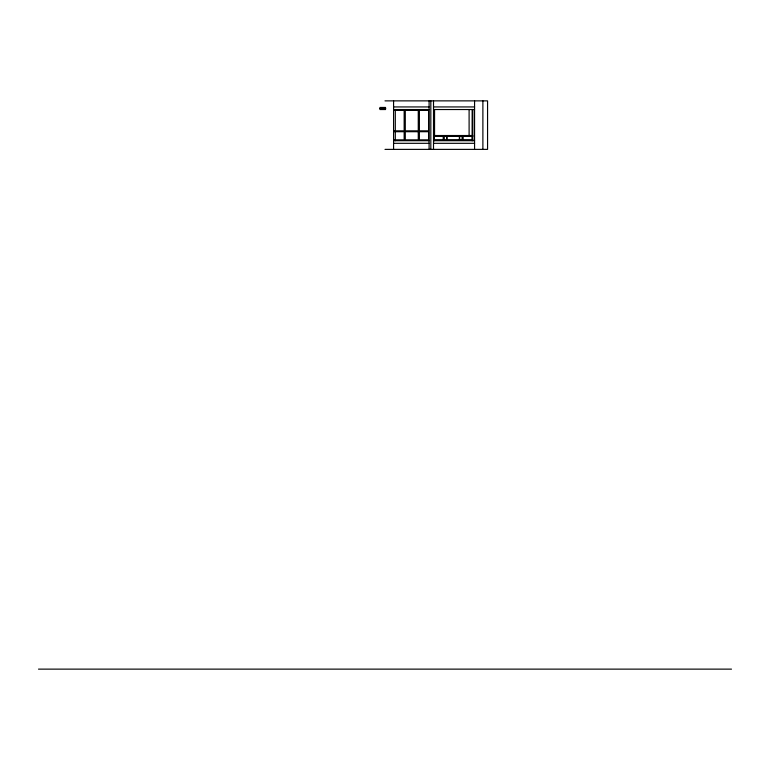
<?xml version="1.0" encoding="UTF-8"?>
<svg xmlns="http://www.w3.org/2000/svg" width="770" height="770" viewBox="0 0 770 770"><rect width="100%" height="100%" fill="white"/><g stroke="black" fill="none" stroke-linecap="round" stroke-linejoin="round"><path stroke-width="1.16" d="M385 100.87L487.564 100.87L487.564 149.38L385 149.38M393.576 106.934L429.092 106.934M433.51 106.934L474.57 106.934M385.616 107.454L379.947 107.454L379.947 109.532L385.616 109.532M379.947 108.493L385.808 108.493M393.576 109.532L429.092 109.532M433.51 109.532L474.57 109.532M394.442 110.399L404.163 110.399L404.163 130.842L394.442 130.842M394.442 131.709L404.163 131.709L404.163 139.851L394.442 139.851M433.924 135.52L472.501 135.52M433.51 135.78L472.809 135.78M433.51 136.213L472.838 136.213M472.838 139.851L463.136 139.851L463.136 136.357M434.376 140.41L471.972 140.41M393.576 140.718L429.092 140.718M433.51 140.718L474.57 140.718M393.576 143.316L429.092 143.316M433.51 143.316L474.57 143.316M38.5 669.13L731.5 669.13M482.886 100.87L482.886 149.38M474.57 100.87L474.57 149.38M472.838 109.532L472.838 140.718M471.972 136.213L471.972 140.718M469.103 109.532L469.113 135.52M462.096 136.357L462.096 139.851L434.03 139.851L434.03 110.399M459.671 136.213L459.671 140.41M459.363 136.213L459.363 140.41M446.985 136.213L446.985 140.41M446.677 136.213L446.677 140.41M444.252 136.357L444.252 139.851M443.212 136.357L443.212 139.851M434.569 109.532L434.55 135.52M434.376 136.213L434.376 140.718M433.51 100.87L433.51 149.38M430.825 100.87L430.825 149.38M429.092 100.87L429.092 149.38M395.308 109.532L395.308 140.718M393.576 100.87L393.576 149.38M418.264 110.399L405.289 110.399L405.289 130.842L418.264 130.842L418.264 110.399M428.572 110.399L419.39 110.399L419.39 130.842L428.572 130.842L428.572 110.399M418.264 131.709L405.289 131.709L405.289 139.851L418.264 139.851L418.264 131.709M428.572 131.709L419.39 131.709L419.39 139.851L428.572 139.851L428.572 131.709M472.385 135.52L472.376 109.532L472.318 135.52"/></g></svg>
